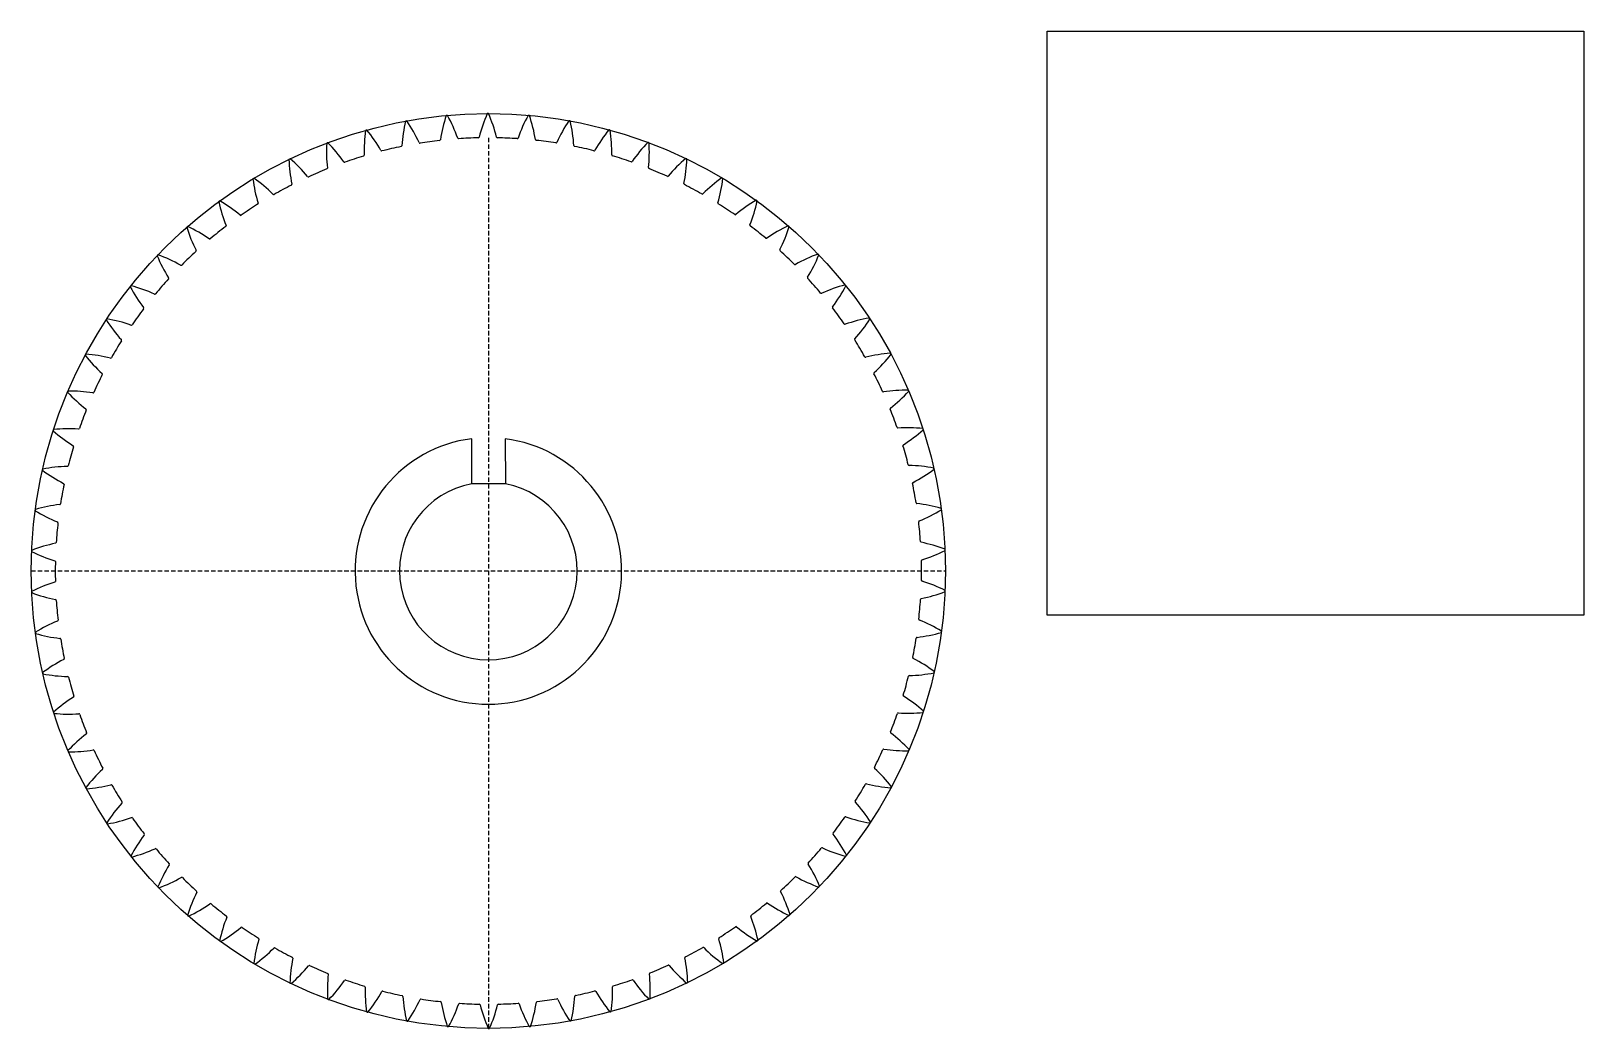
# Model space of a CAD drawing. Header units: millimetres. Extents: x 3931 to 4631, y 2951 to 3400.
import ezdxf

# ---------------------------------------------------------------- set-up
doc = ezdxf.new("R2010")
doc.units = ezdxf.units.MM
doc.linetypes.add('JIS_02_2.0', pattern=[3, 2, -1])
picture_1 = doc.add_image_def('image1.png', size_in_pixel=(512, 557))

# ---------------------------------------------------------------- blocks, each defined once
blk = doc.blocks.new('*U2')
for centre, radius, start, end in [((155.61, -123.22), 205.9, 141.41743, 141.57196), ((53.16, 35.57), 66.43, 207.64188, 217.30383), ((-22.15, -59.08), 66.43, 65.68556, 75.34751), ((5.37, 1.83), 0.41, 245.68556, 320.22774), ((-0.01, -4.94), 0.41, 322.76165, 37.30383)]:
    blk.add_arc(centre, radius, start, end)
blk = doc.blocks.new('*U3')
at = {"color": 0, "linetype": 'ByBlock', "lineweight": -2, "transparency": 16777216}
for p, rotation in [((4101.31, 3352.47), 318.8571428571378), ((4118.95, 3354.92), 313.7142857142807), ((4136.74, 3355.78), 308.5714285714236), ((4154.53, 3355.04), 303.4285714285667), ((4172.19, 3352.71), 298.2857142857096), ((4067.04, 3342.89), 329.1428571428519), ((4083.96, 3348.45), 323.9999999999948), ((4189.57, 3348.81), 293.1428571428527), ((4206.52, 3343.37), 287.9999999999956), ((4222.93, 3336.42), 282.8571428571386), ((4050.68, 3335.83), 334.285714285709), ((4035.03, 3327.34), 339.428571428566), ((4238.64, 3328.04), 277.7142857142816), ((4020.2, 3317.47), 344.5714285714231), ((4253.54, 3318.28), 272.5714285714246), ((4006.31, 3306.32), 349.7142857142803), ((4267.5, 3307.22), 267.4285714285675), ((4280.41, 3294.95), 262.2857142857103), ((3993.48, 3293.97), 354.8571428571374), ((4292.18, 3281.58), 257.1428571428532), ((4302.7, 3267.21), 251.9999999999961), ((3971.39, 3266.07), 5.142857142857118), ((4311.88, 3251.95), 246.8571428571391), ((3962.31, 3250.75), 10.28571428571428), ((3954.63, 3234.68), 15.42857142857135), ((4319.67, 3235.93), 241.7142857142819), ((3948.43, 3217.98), 20.5714285714284), ((4325.98, 3219.28), 236.5714285714248), ((3943.75, 3200.8), 25.71428571428549), ((4330.78, 3202.13), 231.4285714285677), ((3940.63, 3183.26), 30.85714285714254), ((4334.02, 3184.61), 226.2857142857106), ((3939.1, 3165.52), 35.99999999999961), ((4335.68, 3166.88), 221.1428571428536), ((3939.16, 3147.71), 41.14285714285668), ((4335.74, 3149.07), 215.9999999999965), ((3940.82, 3129.97), 46.28571428571369), ((4334.2, 3131.33), 210.8571428571394), ((3944.06, 3112.46), 51.42857142857068), ((4331.08, 3113.79), 205.7142857142822), ((3948.86, 3095.31), 56.57142857142768), ((4326.4, 3096.61), 200.5714285714253), ((3955.17, 3078.65), 61.71428571428478), ((4320.2, 3079.91), 195.4285714285682), ((3962.95, 3062.63), 66.85714285714187), ((4312.53, 3063.84), 190.2857142857113), ((3972.14, 3047.38), 71.99999999999886), ((4303.45, 3048.52), 185.1428571428542), ((3982.66, 3033), 77.14285714285587), ((4293.03, 3034.07), 180), ((3994.42, 3019.63), 82.28571428571294), ((4281.36, 3020.62), 174.8571428571404), ((4007.34, 3007.37), 87.42857142857014), ((4268.53, 3008.27), 169.7142857142831), ((4021.3, 2996.31), 92.5714285714272), ((4254.64, 2997.11), 164.5714285714261), ((4239.81, 2987.25), 159.4285714285691), ((4036.2, 2986.55), 97.71428571428426), ((4051.91, 2978.16), 102.8571428571412), ((4224.16, 2978.76), 154.2857142857121), ((4068.31, 2971.22), 107.9999999999983), ((4085.27, 2965.77), 113.1428571428554), ((4190.88, 2966.14), 143.9999999999979), ((4207.8, 2971.7), 149.142857142855), ((4102.65, 2961.87), 118.2857142857125), ((4120.31, 2959.54), 123.4285714285696), ((4138.1, 2958.8), 128.5714285714267), ((4155.89, 2959.66), 133.7142857142837), ((4173.53, 2962.12), 138.8571428571408)]:
    blk.add_blockref('*U2', p, dxfattribs=dict(at, rotation=rotation))
blk.add_blockref('*U2', (3981.81, 3280.52), dxfattribs=at)

msp = doc.modelspace()

# ---------------------------------------------------------------- linework, layer by layer
at = {"color": 1, "linetype": 'JIS_02_2.0'}
for p, q in [((4137.42, 3352.35), (4137.42, 2951.39)), ((3931.52, 3157.29), (4343.32, 3157.29))]:
    msp.add_line(p, q, dxfattribs=at)
msp.add_lwpolyline([(4144.92, 3216.82), (4145.11, 3196.55), (4129.92, 3196.58), (4129.92, 3216.82)])
msp.add_circle((4137.42, 3157.29), 205.9)
for radius, start, end in [(195.06, 96.47594, 99.08488), (195.06, 96.47594, 99.08488), (195.06, 91.33308, 93.94202), (195.06, 91.33308, 93.94202), (195.06, 86.19022, 88.79916), (195.06, 86.19022, 88.79916), (195.06, 81.04737, 83.65631), (195.06, 81.04737, 83.65631), (195.06, 106.76165, 109.37059), (195.06, 106.76165, 109.37059), (195.06, 101.61879, 104.22774), (195.06, 101.61879, 104.22774), (195.06, 75.90451, 78.51345), (195.06, 75.90451, 78.51345), (195.06, 70.76165, 73.37059), (195.06, 70.76165, 73.37059), (195.06, 111.90451, 114.51345), (195.06, 111.90451, 114.51345), (195.06, 65.61879, 68.22774), (195.06, 65.61879, 68.22774), (195.06, 117.04737, 119.65631), (195.06, 117.04737, 119.65631), (195.06, 60.47594, 63.08488), (195.06, 60.47594, 63.08488), (195.06, 122.19022, 124.79916), (195.06, 122.19022, 124.79916), (195.06, 55.33308, 57.94202), (195.06, 55.33308, 57.94202), (195.06, 127.33308, 129.94202), (195.06, 127.33308, 129.94202), (195.06, 50.19022, 52.79916), (195.06, 50.19022, 52.79916), (195.06, 132.47594, 135.08488), (195.06, 132.47594, 135.08488), (195.06, 45.04737, 47.65631), (195.06, 45.04737, 47.65631), (195.06, 137.61879, 140.22774), (195.06, 137.61879, 140.22774), (195.06, 39.90451, 42.51345), (195.06, 39.90451, 42.51345), (195.06, 142.76165, 145.37059), (195.06, 142.76165, 145.37059), (195.06, 34.76165, 37.37059), (195.06, 34.76165, 37.37059), (195.06, 147.90451, 150.51345), (195.06, 147.90451, 150.51345), (195.06, 29.61879, 32.22774), (195.06, 29.61879, 32.22774), (195.06, 153.04737, 155.65631), (195.06, 153.04737, 155.65631), (195.06, 24.47594, 27.08488), (195.06, 24.47594, 27.08488), (195.06, 158.19022, 160.79916), (195.06, 158.19022, 160.79916), (195.06, 19.33308, 21.94202), (195.06, 19.33308, 21.94202), (195.06, 163.33308, 165.94202), (195.06, 163.33308, 165.94202), (60, 97.18076, 82.815), (195.06, 14.19022, 16.79916), (195.06, 14.19022, 16.79916), (195.06, 168.47594, 171.08488), (195.06, 168.47594, 171.08488), (40, 100.80692, 78.91007), (195.06, 9.04737, 11.65631), (195.06, 9.04737, 11.65631), (195.06, 173.61879, 176.22774), (195.06, 173.61879, 176.22774), (195.06, 3.90451, 6.51345), (195.06, 3.90451, 6.51345), (195.06, 178.76165, 181.37059), (195.06, 178.76165, 181.37059), (195.06, 358.76165, 1.37059), (195.06, 358.76165, 1.37059), (195.06, 183.90451, 186.51345), (195.06, 183.90451, 186.51345), (195.06, 353.61879, 356.22774), (195.06, 353.61879, 356.22774), (195.06, 189.04737, 191.65631), (195.06, 189.04737, 191.65631), (195.06, 348.47594, 351.08488), (195.06, 348.47594, 351.08488), (195.06, 194.19022, 196.79916), (195.06, 194.19022, 196.79916), (195.06, 343.33308, 345.94202), (195.06, 343.33308, 345.94202), (195.06, 199.33308, 201.94202), (195.06, 199.33308, 201.94202), (195.06, 338.19022, 340.79916), (195.06, 338.19022, 340.79916), (195.06, 204.47594, 207.08488), (195.06, 204.47594, 207.08488), (195.06, 333.04737, 335.65631), (195.06, 333.04737, 335.65631), (195.06, 209.61879, 212.22774), (195.06, 209.61879, 212.22774), (195.06, 327.90451, 330.51345), (195.06, 327.90451, 330.51345), (195.06, 214.76165, 217.37059), (195.06, 214.76165, 217.37059), (195.06, 322.76165, 325.37059), (195.06, 322.76165, 325.37059), (195.06, 219.90451, 222.51345), (195.06, 219.90451, 222.51345), (195.06, 317.61879, 320.22774), (195.06, 317.61879, 320.22774), (195.06, 225.04737, 227.65631), (195.06, 225.04737, 227.65631), (195.06, 312.47594, 315.08488), (195.06, 312.47594, 315.08488), (195.06, 230.19022, 232.79916), (195.06, 230.19022, 232.79916), (195.06, 307.33308, 309.94202), (195.06, 307.33308, 309.94202), (195.06, 235.33308, 237.94202), (195.06, 235.33308, 237.94202), (195.06, 302.19022, 304.79916), (195.06, 302.19022, 304.79916), (195.06, 240.47594, 243.08488), (195.06, 240.47594, 243.08488), (195.06, 297.04737, 299.65631), (195.06, 297.04737, 299.65631), (195.06, 245.61879, 248.22774), (195.06, 245.61879, 248.22774), (195.06, 291.90451, 294.51345), (195.06, 291.90451, 294.51345), (195.06, 250.76165, 253.37059), (195.06, 250.76165, 253.37059), (195.06, 286.76165, 289.37059), (195.06, 286.76165, 289.37059), (195.06, 255.90451, 258.51345), (195.06, 255.90451, 258.51345), (195.06, 281.61879, 284.22774), (195.06, 281.61879, 284.22774), (195.06, 261.04737, 263.65631), (195.06, 261.04737, 263.65631), (195.06, 266.19022, 268.79916), (195.06, 266.19022, 268.79916), (195.06, 271.33308, 273.94202), (195.06, 271.33308, 273.94202), (195.06, 276.47594, 279.08488), (195.06, 276.47594, 279.08488)]:
    msp.add_arc((4137.42, 3157.29), radius, start, end)

# ---------------------------------------------------------------- block references
msp.add_blockref('*U3', (0, 0))

# ---------------------------------------------------------------- pictures from other files: only their frames are drawn
image = msp.add_image(picture_1, insert=(4389.11, 3137.37), size_in_units=(241.73, 262.97))
image.dxf.flags = 7

doc.saveas('drawing.dxf')
